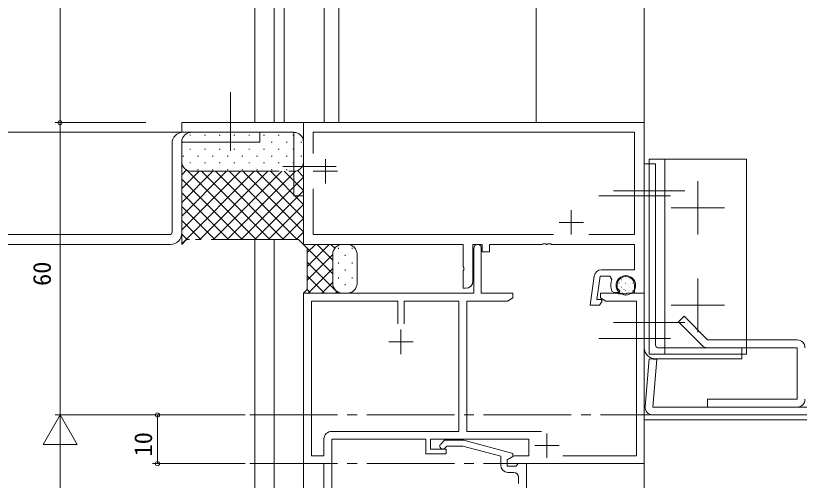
# Model space of a CAD drawing. Units: millimetres, scale not verified. Extents: x -594 to 539, y -420 to 386.
# Drawn here: x -508.4 to -347.4, y -172.9 to -77.6 of the extents above; entities that cross this region are included whole.
import ezdxf
from ezdxf.enums import TextEntityAlignment as Align

# ---------------------------------------------------------------- set-up
doc = ezdxf.new("R2010")
doc.units = ezdxf.units.MM
doc.header["$LTSCALE"] = 2
doc.linetypes.add('CHAIN2', pattern=[12, 9, -1, 1, -1])
doc.linetypes.add('DOUBLE_CHAIN2', pattern=[12.8, 9, -1, 0.6, -0.6, 0.6, -1])
for name, color, linetype, lineweight in [('0-3_YKK_11', 7, 'Continuous', 9), ('0-4_YKK_12', 2, 'Continuous', 9), ('0-5_YKK_13', 4, 'Continuous', 9), ('0-6_YKK_D', 6, 'Continuous', 9)]:
    doc.layers.add(name, color=color, linetype=linetype, lineweight=lineweight)
doc.styles.add('ＭＳ ゴシック', font='')
doc.styles.get('ＭＳ ゴシック').set_extended_font_data('MS Gothic')

msp = doc.modelspace()

# ---------------------------------------------------------------- linework, layer by layer
at = {"layer": '0-3_YKK_11'}
for p, q in [((-474.23, -101.5), (-474.23, -99.5)), ((-474.23, -99.5), (-449.23, -99.5)), ((-449.23, -99.5), (-449.23, -124.5)), ((-379.23, -99.5), (-449.23, -99.5)), ((-449.23, -99.5), (-449.23, -101.5)), ((-379.23, -127), (-379.23, -99.5)), ((-451.23, -101.5), (-474.23, -101.5)), ((-451.23, -114.5), (-451.23, -101.5)), ((-449.23, -101.5), (-449.23, -114.5)), ((-447.23, -101.5), (-447.23, -105.879)), ((-381.23, -101.5), (-447.23, -101.5)), ((-381.23, -122.5), (-381.23, -101.5)), ((-444.73, -107), (-444.73, -112)), ((-447.23, -109.5), (-442.23, -109.5)), ((-447.23, -113.121), (-447.23, -122.5)), ((-449.23, -114.5), (-451.23, -114.5)), ((-394.23, -117.5), (-394.23, -122.5)), ((-396.73, -120), (-391.73, -120)), ((-447.23, -122.5), (-397.851, -122.5)), ((-390.609, -122.5), (-381.23, -122.5)), ((-390.609, -122.5), (-381.23, -122.5)), ((-449.23, -124.5), (-416.43, -124.5)), ((-416.43, -124.5), (-416.43, -129.042)), ((-414.43, -124.5), (-412.53, -124.5)), ((-414.43, -132), (-414.43, -124.5)), ((-414.23, -125.25), (-414.23, -134.5)), ((-412.73, -134.5), (-412.73, -125.25)), ((-412.53, -124.5), (-412.53, -126)), ((-411.03, -124.5), (-400.188, -124.5)), ((-411.03, -126), (-411.03, -124.5)), ((-400.188, -124.5), (-400.005, -124.38)), ((-400.005, -124.38), (-399.455, -124.38)), ((-399.455, -124.38), (-399.272, -124.5)), ((-399.272, -124.5), (-399.188, -124.5)), ((-399.188, -124.5), (-399.005, -124.38)), ((-399.005, -124.38), (-398.455, -124.38)), ((-398.455, -124.38), (-398.272, -124.5)), ((-398.272, -124.5), (-381.23, -124.5)), ((-381.23, -124.5), (-381.23, -127)), ((-412.53, -126), (-411.03, -126)), ((-381.23, -127), (-381.23, -129.7)), ((-379.23, -134.5), (-379.23, -127)), ((-416.43, -129.042), (-416.31, -129.225)), ((-416.31, -129.775), (-416.43, -129.958)), ((-416.43, -129.958), (-416.43, -133.5)), ((-416.31, -129.225), (-416.31, -129.775)), ((-381.23, -129.7), (-388.022, -129.7)), ((-389.508, -130.996), (-390.33, -137)), ((-388.954, -135.8), (-388.297, -131)), ((-388.297, -131), (-386.347, -131)), ((-386.347, -131), (-385.886, -131.694)), ((-416.43, -133.5), (-415.93, -133.5)), ((-384.83, -133.476), (-384.83, -132.9)), ((-384.294, -134.012), (-384.83, -133.476)), ((-381.23, -132.9), (-381.23, -134.5)), ((-449.23, -134.5), (-449.23, -169.5)), ((-414.23, -134.5), (-449.23, -134.5)), ((-406.23, -134.5), (-412.73, -134.5)), ((-406.23, -135.5), (-406.23, -134.5)), ((-388.23, -134.5), (-388.23, -135.5)), ((-384.688, -134.5), (-388.23, -134.5)), ((-385.892, -134.092), (-385.43, -134.4)), ((-385.43, -134.4), (-384.454, -134.4)), ((-384.505, -134.62), (-384.688, -134.5)), ((-383.955, -134.62), (-384.505, -134.62)), ((-384.454, -134.4), (-384.294, -134.012)), ((-383.772, -134.5), (-383.955, -134.62)), ((-383.688, -134.5), (-383.772, -134.5)), ((-383.505, -134.62), (-383.688, -134.5)), ((-382.955, -134.62), (-383.505, -134.62)), ((-382.772, -134.5), (-382.955, -134.62)), ((-379.23, -134.5), (-382.772, -134.5)), ((-381.23, -134.5), (-379.23, -134.5)), ((-379.23, -169.5), (-379.23, -134.5)), ((-447.6, -136.13), (-429.88, -136.13)), ((-447.6, -167.87), (-447.6, -136.13)), ((-429.88, -136.13), (-429.88, -140.8)), ((-428.58, -136.13), (-417.33, -136.13)), ((-428.58, -140.8), (-428.58, -136.13)), ((-428.58, -140.8), (-428.58, -136.13)), ((-417.33, -136.13), (-417.33, -162.87)), ((-415.7, -136.13), (-407.321, -136.13)), ((-415.7, -162.87), (-415.7, -136.13)), ((-407.321, -136.13), (-406.23, -135.5)), ((-388.103, -135.8), (-388.954, -135.8)), ((-388.403, -137), (-387.907, -136.14)), ((-388.23, -135.5), (-387.139, -136.13)), ((-387.907, -136.14), (-388.103, -135.8)), ((-387.139, -136.13), (-380.86, -136.13)), ((-380.86, -136.13), (-380.86, -167.87)), ((-390.33, -137), (-388.403, -137)), ((-429.23, -142), (-429.23, -147)), ((-431.73, -144.5), (-426.73, -144.5)), ((-417.33, -162.87), (-443.43, -162.87)), ((-400.323, -162.87), (-415.7, -162.87)), ((-399.23, -163.3), (-399.23, -168.3)), ((-445.03, -164.47), (-445.03, -167.87)), ((-443.4, -164.5), (-424.13, -164.5)), ((-443.4, -179.3), (-443.4, -164.5)), ((-424.13, -164.5), (-424.13, -167.5)), ((-423.13, -164.5), (-402.93, -164.5)), ((-423.13, -166.5), (-423.13, -164.5)), ((-421.054, -165.476), (-420.279, -164.7)), ((-420.279, -164.7), (-416.333, -164.7)), ((-416.333, -164.7), (-406.23, -167.407)), ((-402.93, -164.5), (-402.93, -167.87)), ((-419.93, -166.5), (-423.13, -166.5)), ((-419.782, -165.9), (-420.206, -166.324)), ((-419.93, -167.5), (-419.93, -166.5)), ((-416.491, -165.9), (-419.782, -165.9)), ((-408.73, -167.98), (-416.491, -165.9)), ((-401.73, -165.8), (-396.73, -165.8)), ((-445.03, -167.87), (-447.6, -167.87)), ((-424.13, -167.5), (-419.93, -167.5)), ((-408.73, -169.8), (-408.73, -167.98)), ((-405.992, -167.87), (-407.43, -168.7)), ((-406.23, -168.007), (-407.43, -168.7)), ((-407.43, -168.7), (-407.43, -170)), ((-407.43, -168.7), (-407.43, -169.5)), ((-406.23, -167.407), (-406.23, -168.007)), ((-402.93, -167.87), (-405.992, -167.87)), ((-380.86, -167.87), (-395.99, -167.87)), ((-449.23, -169.5), (-445.03, -169.5)), ((-445.03, -169.5), (-445.03, -191.5)), ((-407.43, -169.5), (-379.23, -169.5)), ((-407.43, -170), (-405.63, -170)), ((-405.63, -170), (-405.43, -169.8)), ((-405.43, -169.8), (-405.13, -169.5)), ((-405.13, -169.5), (-403.43, -169.5)), ((-403.43, -169.5), (-403.43, -191.5)), ((-406.06, -171.3), (-407.23, -171.3)), ((-405.06, -173.542), (-405.06, -172.3))]:
    msp.add_line(p, q, dxfattribs=at)
for centre, radius, start, end in [((-413.48, -125.25), 0.75, 359.99998, 180), ((-388.022, -131.2), 1.5, 90.00002, 172.1998), ((-383.03, -132.9), 3.1, 157.11462, 202.61984), ((-383.03, -132.9), 1.8, 359.99998, 180), ((-415.93, -132), 1.5, 270, 359.99998), ((-443.43, -164.47), 1.6, 90, 179.99998), ((-420.63, -165.9), 0.6, 134.99998, 315), ((-407.23, -169.8), 1.5, 180, 269.99998), ((-406.06, -172.3), 1, 0, 89.99998)]:
    msp.add_arc(centre, radius, start, end, dxfattribs=at)
at = {"layer": '0-4_YKK_12'}
for p, q in [((-459.23, -99.5), (-459.23, 120.5)), ((-455.23, -99.5), (-455.23, 120.5)), ((-453.23, 120.5), (-453.23, -99.5)), ((-444.973, 120.5), (-444.973, -99.5)), ((-441.973, 120.5), (-441.973, -99.5)), ((-401.43, 120.5), (-401.43, -99.5)), ((-379.23, -268), (-379.23, 120.5)), ((-379.23, -268), (-379.23, -99.5)), ((-459.23, -268), (-459.23, -123.5)), ((-455.23, -268), (-455.23, -123.5)), ((-344.23, -160.5), (-379.23, -160.5)), ((-449.23, -169.2), (-449.23, -268)), ((-403.43, -169.5), (-403.43, -268))]:
    msp.add_line(p, q, dxfattribs=at)
at = {"layer": '0-5_YKK_13', "linetype": 'CHAIN2'}
for p, q in [((-464.23, -105.328), (-464.23, -93.27)), ((-453.499, -108.5), (-442.505, -108.5)), ((-368.23, -122.5), (-368.23, -111.5)), ((-370.877, -113.5), (-385.56, -113.5)), ((-373.877, -114.5), (-388.56, -114.5)), ((-373.73, -117), (-362.73, -117)), ((-368.23, -142.5), (-368.23, -131.5)), ((-373.73, -137), (-362.73, -137)), ((-370.877, -140.5), (-385.56, -140.5)), ((-373.877, -143.8), (-388.56, -143.8))]:
    msp.add_line(p, q, dxfattribs=at)
at = {"layer": '0-5_YKK_13'}
for p, q in [((-472.611, -102.116), (-472.411, -102.116)), ((-469.581, -102.116), (-469.381, -102.116)), ((-466.551, -102.116), (-466.351, -102.116)), ((-463.521, -102.116), (-463.321, -102.116)), ((-460.491, -102.116), (-460.291, -102.116)), ((-457.461, -102.116), (-457.261, -102.116)), ((-454.431, -102.116), (-454.231, -102.116)), ((-451.401, -102.116), (-451.201, -102.116)), ((-476.23, -103.8), (-476.23, -122)), ((-474.23, -122.2), (-474.23, -103.8)), ((-474.026, -103.531), (-473.826, -103.531)), ((-470.996, -103.531), (-470.796, -103.531)), ((-467.966, -103.531), (-467.766, -103.531)), ((-464.936, -103.531), (-464.736, -103.531)), ((-461.906, -103.531), (-461.706, -103.531)), ((-458.876, -103.531), (-458.676, -103.531)), ((-455.846, -103.531), (-455.646, -103.531)), ((-452.816, -103.531), (-452.616, -103.531)), ((-449.786, -103.531), (-449.586, -103.531)), ((-472.611, -104.946), (-472.411, -104.946)), ((-469.581, -104.946), (-469.381, -104.946)), ((-466.551, -104.946), (-466.351, -104.946)), ((-463.521, -104.946), (-463.321, -104.946)), ((-460.491, -104.946), (-460.291, -104.946)), ((-457.461, -104.946), (-457.261, -104.946)), ((-454.431, -104.946), (-454.231, -104.946)), ((-451.401, -104.946), (-451.201, -104.946)), ((-474.026, -106.361), (-473.826, -106.361)), ((-472.611, -107.776), (-472.411, -107.776)), ((-470.996, -106.361), (-470.796, -106.361)), ((-469.581, -107.776), (-469.381, -107.776)), ((-467.966, -106.361), (-467.766, -106.361)), ((-466.551, -107.776), (-466.351, -107.776)), ((-464.936, -106.361), (-464.736, -106.361)), ((-463.521, -107.776), (-463.321, -107.776)), ((-461.906, -106.361), (-461.706, -106.361)), ((-460.491, -107.776), (-460.291, -107.776)), ((-458.876, -106.361), (-458.676, -106.361)), ((-457.461, -107.776), (-457.261, -107.776)), ((-455.846, -106.361), (-455.646, -106.361)), ((-454.431, -107.776), (-454.231, -107.776)), ((-452.816, -106.361), (-452.616, -106.361)), ((-451.401, -107.776), (-451.201, -107.776)), ((-449.786, -106.361), (-449.586, -106.361)), ((-449.23, -107.799), (-449.25, -107.78)), ((-378.23, -107), (-358.23, -107)), ((-378.23, -147), (-378.23, -107)), ((-375.03, -147), (-375.03, -107)), ((-358.23, -147), (-358.23, -107)), ((-473.927, -108.558), (-474.23, -108.255)), ((-474.23, -110.221), (-473.237, -109.228)), ((-458.985, -123.5), (-473.288, -109.197)), ((-470.996, -109.191), (-470.796, -109.191)), ((-467.966, -109.191), (-467.766, -109.191)), ((-464.936, -109.191), (-464.736, -109.191)), ((-461.906, -109.191), (-461.706, -109.191)), ((-458.876, -109.191), (-458.676, -109.191)), ((-455.846, -109.191), (-455.646, -109.191)), ((-452.816, -109.191), (-452.616, -109.191)), ((-449.23, -110.628), (-450.497, -109.361)), ((-449.268, -107.886), (-449.23, -107.848)), ((-379.23, -108), (-379.23, -145.7)), ((-376.93, -108), (-379.23, -108)), ((-376.93, -145.2), (-376.93, -108)), ((-474.23, -124.363), (-459.367, -109.5)), ((-474.23, -121.534), (-462.196, -109.5)), ((-474.23, -118.706), (-465.024, -109.5)), ((-474.23, -115.878), (-467.852, -109.5)), ((-474.23, -113.049), (-470.681, -109.5)), ((-470.539, -123.5), (-456.539, -109.5)), ((-456.157, -123.5), (-470.157, -109.5)), ((-467.71, -123.5), (-453.71, -109.5)), ((-453.328, -123.5), (-467.328, -109.5)), ((-464.882, -123.5), (-450.844, -109.462)), ((-450.5, -123.5), (-464.5, -109.5)), ((-462.053, -123.5), (-449.23, -110.677)), ((-449.23, -121.942), (-461.672, -109.5)), ((-449.23, -119.113), (-458.843, -109.5)), ((-449.23, -116.285), (-456.015, -109.5)), ((-449.23, -113.456), (-453.186, -109.5)), ((-461.814, -123.5), (-474.23, -111.084)), ((-464.642, -123.5), (-474.23, -113.912)), ((-459.225, -123.5), (-449.23, -113.505)), ((-467.471, -123.5), (-474.23, -116.741)), ((-456.397, -123.5), (-449.23, -116.333)), ((-470.299, -123.5), (-474.23, -119.569)), ((-453.568, -123.5), (-449.23, -119.162)), ((-450.74, -123.5), (-449.23, -121.99)), ((-476.73, -122.5), (-540, -122.5)), ((-473.127, -123.5), (-474.23, -122.397)), ((-540, -124.5), (-476.53, -124.5)), ((-448.48, -125.25), (-449.23, -124.5)), ((-449.23, -124.5), (-441.23, -124.5)), ((-448.48, -125.25), (-449.23, -124.5)), ((-446.787, -124.5), (-448.48, -126.193)), ((-443.959, -124.5), (-448.48, -129.021)), ((-448.48, -133.75), (-448.48, -125.25)), ((-448.48, -133.75), (-448.48, -125.25)), ((-443.23, -130.555), (-448.48, -125.305)), ((-443.23, -127.727), (-446.457, -124.5)), ((-442.829, -125.299), (-443.628, -124.5)), ((-442.062, -125.416), (-442.062, -125.216)), ((-441.23, -124.5), (-440.23, -124.5)), ((-439.232, -125.416), (-439.232, -125.216)), ((-443.23, -126.6), (-448.48, -131.85)), ((-443.23, -126.5), (-443.23, -132.5)), ((-443.23, -132.5), (-443.23, -126.5)), ((-440.647, -126.831), (-440.647, -126.631)), ((-438.23, -126.5), (-438.23, -132.5)), ((-442.114, -134.5), (-448.48, -128.134)), ((-442.062, -128.446), (-442.062, -128.246)), ((-439.232, -128.446), (-439.232, -128.246)), ((-443.23, -129.428), (-448.302, -134.5)), ((-440.647, -129.861), (-440.647, -129.661)), ((-444.942, -134.5), (-448.48, -130.962)), ((-442.062, -131.476), (-442.062, -131.276)), ((-439.232, -131.476), (-439.232, -131.276)), ((-384.432, -131.835), (-384.428, -131.833)), ((-383.89, -131.755), (-383.865, -131.755)), ((-383.083, -130.948), (-383.058, -130.948)), ((-383.037, -131.341), (-383.032, -131.339)), ((-382.974, -131.52), (-382.933, -131.492)), ((-382.37, -131.755), (-382.345, -131.755)), ((-443.23, -132.257), (-445.473, -134.5)), ((-440.647, -132.891), (-440.647, -132.691)), ((-384.603, -132.442), (-384.578, -132.442)), ((-384.319, -132.41), (-384.277, -132.382)), ((-384.109, -133.141), (-384.105, -133.139)), ((-383.89, -133.25), (-383.865, -133.25)), ((-383.083, -132.442), (-383.058, -132.442)), ((-382.738, -132.655), (-382.733, -132.654)), ((-382.37, -133.25), (-382.345, -133.25)), ((-381.563, -132.442), (-381.538, -132.442)), ((-449.23, -134.5), (-448.48, -133.75)), ((-449.23, -134.5), (-448.48, -133.75)), ((-441.23, -134.5), (-449.23, -134.5)), ((-447.771, -134.5), (-448.5, -133.77)), ((-442.321, -134.176), (-442.645, -134.5)), ((-442.062, -134.319), (-442.062, -134.306)), ((-440.23, -134.5), (-441.23, -134.5)), ((-384.603, -133.937), (-384.578, -133.937)), ((-383.81, -134.455), (-383.805, -134.454)), ((-383.417, -133.772), (-383.375, -133.744)), ((-383.083, -133.937), (-383.058, -133.937)), ((-382.37, -134.745), (-382.345, -134.745)), ((-382.25, -133.903), (-382.245, -133.901)), ((-381.563, -133.937), (-381.538, -133.937)), ((-372.196, -140.397), (-371.065, -139.265)), ((-371.065, -139.265), (-366.23, -144.1)), ((-367.361, -145.231), (-372.196, -140.397)), ((-366.23, -144.1), (-347.83, -144.1)), ((-359.23, -145.7), (-376.43, -145.7)), ((-347.83, -145.7), (-366.23, -145.7)), ((-359.23, -148), (-359.23, -145.7)), ((-347.83, -156.3), (-347.83, -145.7)), ((-379.078, -157.761), (-378.224, -147.998)), ((-378.23, -147), (-358.23, -147)), ((-378.224, -147.998), (-376.63, -148.138)), ((-376.93, -148), (-359.23, -148)), ((-376.63, -148.138), (-377.484, -157.9)), ((-366.23, -156.3), (-347.83, -156.3)), ((-366.23, -157.9), (-366.23, -156.3)), ((-377.484, -157.9), (-9.23, -157.9)), ((-347.83, -157.9), (-366.23, -157.9)), ((-9.23, -159.5), (-377.484, -159.5))]:
    msp.add_line(p, q, dxfattribs=at)
at = {"layer": '0-5_YKK_13', "linetype": 'DOUBLE_CHAIN2'}
for p, q in [((-451.23, -101.5), (-472.23, -101.5)), ((-474.23, -103.5), (-474.23, -107.5)), ((-449.23, -107.5), (-449.23, -103.5)), ((-474.23, -124.5), (-474.23, -107.5)), ((-449.23, -107.5), (-449.23, -124.5)), ((-472.23, -109.5), (-451.23, -109.5)), ((-472.23, -109.5), (-451.23, -109.5)), ((-473.23, -123.5), (-474.23, -124.5)), ((-450.23, -123.5), (-473.23, -123.5)), ((-449.23, -124.5), (-450.23, -123.5))]:
    msp.add_line(p, q, dxfattribs=at)
at = {"layer": '0-5_YKK_13'}
msp.add_lwpolyline([(-540, -101.5), (-473.93, -101.5), (-458.23, -101.5), (-458.23, -103.5), (-473.93, -103.5)], dxfattribs=at)
msp.add_circle((-383.03, -132.9), 2, dxfattribs=at)
for centre, radius, start, end in [((-473.93, -103.8), 2.3, 90, 180), ((-476.73, -122), 0.5, 270, 0), ((-476.53, -122.2), 2.3, 270, 0), ((-441.23, -126.5), 2, 90, 180), ((-441.23, -126.5), 2, 90, 180), ((-440.23, -126.5), 2, 0, 90), ((-441.23, -132.5), 2, 180, 270), ((-441.23, -132.5), 2, 180, 270), ((-440.23, -132.5), 2, 270, 0), ((-347.83, -145.7), 1.6, 0, 90), ((-376.93, -145.7), 2.3, 180, 270), ((-376.43, -145.2), 0.5, 180, 270), ((-366.23, -144.1), 1.6, 225, 270), ((-347.83, -156.3), 1.6, 270, 0), ((-377.484, -157.9), 1.6, 175, 270)]:
    msp.add_arc(centre, radius, start, end, dxfattribs=at)
at = {"layer": '0-5_YKK_13', "linetype": 'DOUBLE_CHAIN2'}
for centre, radius, start, end in [((-472.23, -103.5), 2, 90, 180), ((-451.23, -103.5), 2, 0, 90), ((-473.93, -103.8), 0.3, 90, 180), ((-472.23, -107.5), 2, 180, 270), ((-472.23, -107.5), 2, 180, 270), ((-451.23, -107.5), 2, 270, 0), ((-451.23, -107.5), 2, 270, 0)]:
    msp.add_arc(centre, radius, start, end, dxfattribs=at)
at = {"layer": '0-6_YKK_D'}
for p, q in [((-499.23, -99.5), (-499.23, 120.5)), ((-482.588, -99.5), (-500.23, -99.5)), ((-481.588, -99.5), (-500.23, -99.5)), ((-499.23, -99.5), (-499.23, -159.5)), ((-499.23, -159.5), (-502.73, -165.562)), ((-467.588, -159.5), (-500.23, -159.5)), ((-466.588, -159.5), (-500.23, -159.5)), ((-499.23, -159.5), (-499.23, -171.624)), ((-499.23, -159.5), (-495.73, -165.562)), ((-461.23, -159.5), (-480.23, -159.5)), ((-479.23, -159.5), (-479.23, -169.5)), ((-502.73, -165.562), (-495.73, -165.562)), ((-499.23, -166.5), (-499.23, -268)), ((-461.23, -169.5), (-480.23, -169.5))]:
    msp.add_line(p, q, dxfattribs=at)
at = {"layer": '0-6_YKK_D', "linetype": 'CHAIN2'}
for p, q in [((-460.23, -159.5), (-377.984, -159.5)), ((-460.23, -169.5), (-407.43, -169.5))]:
    msp.add_line(p, q, dxfattribs=at)
at = {"layer": '0-6_YKK_D'}
for centre in [(-499.23, -99.5), (-499.23, -99.5), (-479.23, -159.5), (-479.23, -169.5)]:
    msp.add_circle(centre, 0.425, dxfattribs=at)

# ---------------------------------------------------------------- texts
at = {"layer": '0-6_YKK_D', "color": 4, "style": 'ＭＳ ゴシック'}
for s, p in [('60', (-500.03, -133.02)), ('10', (-479.23, -168.02))]:
    msp.add_text(s, height=3.666, rotation=90, dxfattribs=at).set_placement(p, align=Align.BOTTOM_LEFT)

doc.saveas('drawing.dxf')
